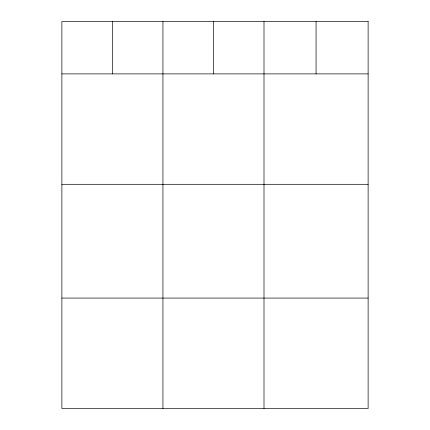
<?xml version="1.0" encoding="UTF-8"?>
<svg xmlns="http://www.w3.org/2000/svg" width="430" height="430" viewBox="0 0 430 430"><rect width="100%" height="100%" fill="white"/><g stroke="black" fill="none" stroke-linecap="round" stroke-linejoin="round"><path stroke-width="0.64" d="M61.877 73.885L368.123 73.885M61.877 184.309L368.123 184.309M61.877 298.076L368.123 298.076M316.061 21.5L316.061 73.885M263.998 21.5L263.998 408.5M213.468 21.5L213.468 73.885M162.938 21.5L162.938 408.5M112.407 21.5L112.407 73.885M368.123 21.5L61.877 21.5L61.877 408.5L368.123 408.5L368.123 21.5"/></g></svg>
